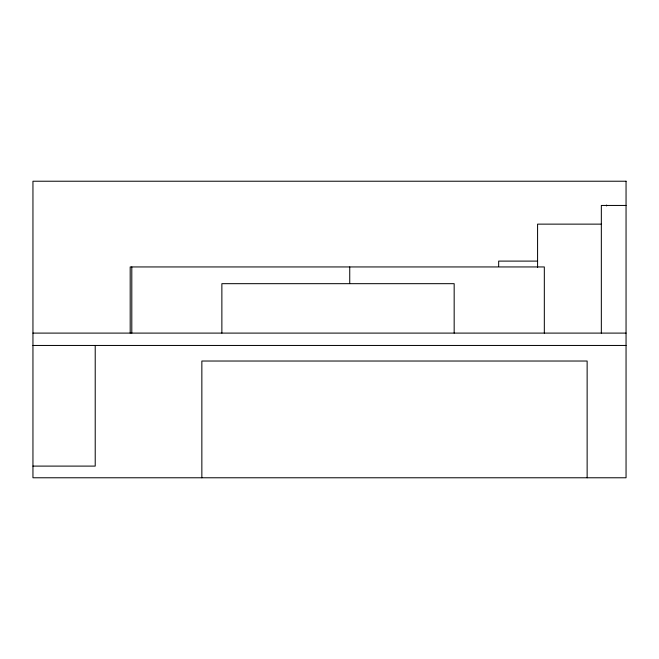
<?xml version="1.0" encoding="UTF-8"?>
<svg xmlns="http://www.w3.org/2000/svg" width="659" height="659" viewBox="0 0 659 659"><rect width="100%" height="100%" fill="white"/><g stroke="black" fill="none" stroke-linecap="round" stroke-linejoin="round"><path stroke-width="0.99" d="M626.05 205.451L601.337 205.451L601.337 333.1M601.362 224.134L537.579 224.134L537.579 267.307M537.579 261.104L498.665 261.104L498.665 266.236M32.95 333.1L626.05 333.1M32.95 345.456L626.05 345.456M32.95 466.102L95.217 466.102L95.217 345.456M606.593 205.064L606.593 205.946M587.136 477.775L587.136 361.025L201.852 361.025L201.852 477.775M544.326 333.1L544.326 266.944L130.185 266.944L130.185 333.1M454.166 333.1L454.166 283.675L221.869 283.675L221.869 333.1M349.74 266.944L349.74 283.222M131.8 266.944L131.8 333.1M626.05 181.225L32.95 181.225L32.95 477.775L626.05 477.775L626.05 181.225"/></g></svg>
